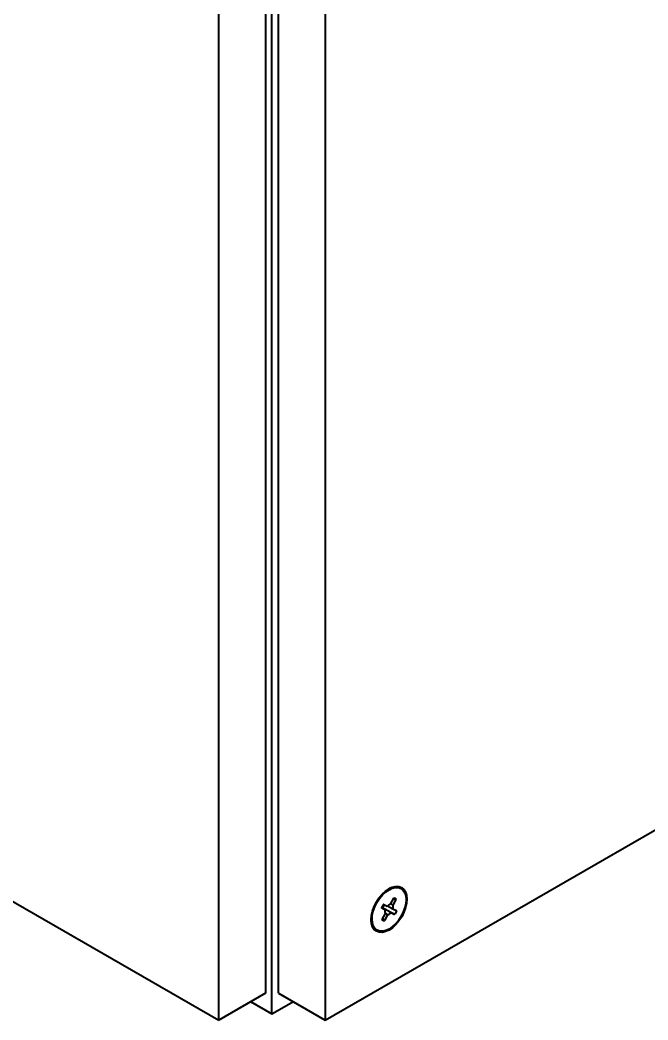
# Model space of a CAD drawing. Header units: inches. Extents: x 0 to 4752, y 0 to 3360.
# Drawn here: x 4031.6 to 4198.5, y 2097.1 to 2362.8 of the extents above; entities that cross this region are included whole.
import ezdxf

# ---------------------------------------------------------------- set-up
doc = ezdxf.new("R2010")
doc.units = ezdxf.units.IN
doc.header["$MEASUREMENT"] = 0
doc.layers.add('POWER SUPPLY CASE OUTLINE$0$가시적인 것(ISO)', color=3, linetype='Continuous', lineweight=40)
doc.layers.add('POWER SUPPLY CASE OUTLINE$0$가시적인 좁은 것(ISO)', color=3, linetype='Continuous', lineweight=35)

msp = doc.modelspace()

# ---------------------------------------------------------------- linework, layer by layer
at = {"layer": 'POWER SUPPLY CASE OUTLINE$0$가시적인 것(ISO)'}
for p, q in [((4098.558, 2098.676), (4098.558, 2687.31)), ((4096.861, 2686.333), (4096.861, 2104.239)), ((4100.255, 2104.239), (4100.255, 2686.333)), ((4084.416, 2097.072), (4084.416, 2679.166)), ((4112.7, 2679.166), (4112.7, 2097.072)), ((3631.868, 2357.678), (4084.416, 2097.072)), ((4112.7, 2097.072), (4480.396, 2308.814)), ((4132.865, 2132.012), (4132.638, 2132.143)), ((4130.065, 2127.87), (4130.914, 2129.423)), ((4131.504, 2129.133), (4130.655, 2127.58)), ((4131.028, 2129.494), (4131.5, 2129.261)), ((4127.712, 2126.877), (4128.652, 2126.335)), ((4127.728, 2126.916), (4128.164, 2127.713)), ((4128.652, 2126.335), (4127.733, 2126.788)), ((4130.144, 2125.601), (4127.76, 2126.974)), ((4127.938, 2126.895), (4127.764, 2126.981)), ((4128.399, 2127.724), (4127.949, 2126.902)), ((4128.278, 2127.784), (4129.197, 2127.331)), ((4129.273, 2127.413), (4130.689, 2126.597)), ((4130.655, 2127.58), (4130.085, 2127.908)), ((4130.689, 2126.597), (4131.609, 2126.145)), ((4131.613, 2126.016), (4131.177, 2125.219)), ((4127.837, 2123.8), (4128.687, 2125.353)), ((4128.314, 2123.439), (4127.842, 2123.671)), ((4129.277, 2125.062), (4128.427, 2123.51)), ((4128.654, 2125.421), (4129.277, 2125.062)), ((4131.064, 2125.149), (4130.144, 2125.601)), ((4126.477, 2120.92), (4126.251, 2121.05)), ((4096.861, 2104.239), (4084.416, 2097.072)), ((4092.879, 2101.946), (4098.558, 2098.676)), ((4098.558, 2098.676), (4104.237, 2101.946)), ((4100.255, 2104.239), (4112.7, 2097.072))]:
    msp.add_line(p, q, dxfattribs=at)
for major_axis in [(3.353, 5.823), (-3.194, -5.546)]:
    msp.add_ellipse((4129.671, 2126.466), major_axis=major_axis, ratio=0.5780931, dxfattribs=at)
for centre, major_axis, start_param, end_param in [((4129.444, 2126.597), (3.194, 5.546), 0, 0.7627297), ((4130.973, 2129.394), (0.0567, 0.0984), 0.0377266, 1.6085229), ((4131.445, 2129.162), (0.0567, 0.0984), 4.7501156, 6.3209119), ((4127.787, 2126.887), (-0.0567, -0.0984), 4.7501156, 6.3209119), ((4127.943, 2126.905), (-0.00567, -0.00984), 0.0377266, 1.6085229), ((4128.223, 2127.684), (0.0567, 0.0984), 0.0377266, 1.6085229), ((4129.671, 2126.466), (-0.771, -1.338), 5.126839, 5.9441885), ((4129.671, 2126.466), (0.771, 1.338), 0.41445, 1.2317995), ((4129.671, 2126.466), (0.771, 1.338), 5.126839, 5.9441885), ((4131.554, 2126.045), (0.0567, 0.0984), 4.7501156, 6.3209119), ((4129.444, 2126.597), (-3.194, -5.546), 5.5204556, 6.2831853), ((4127.896, 2123.771), (-0.0567, -0.0984), 4.7501156, 6.3209119), ((4128.368, 2123.539), (-0.0567, -0.0984), 0.0377266, 1.6085229), ((4129.671, 2126.466), (-0.771, -1.338), 0.41445, 1.2317995), ((4131.118, 2125.248), (-0.0567, -0.0984), 0.0377266, 1.6085229)]:
    msp.add_ellipse(centre, major_axis=major_axis, ratio=0.5780931, start_param=start_param, end_param=end_param, dxfattribs=at)
at = {"layer": 'POWER SUPPLY CASE OUTLINE$0$가시적인 좁은 것(ISO)'}
for p, q in [((4131.504, 2129.133), (4130.8, 2129.215)), ((4130.854, 2129.312), (4131.5, 2129.261)), ((4131.028, 2129.494), (4130.997, 2129.496)), ((4127.727, 2126.791), (4127.733, 2126.788)), ((4131.064, 2125.149), (4127.938, 2126.895)), ((4127.949, 2126.902), (4131.177, 2125.219)), ((4131.613, 2126.016), (4129.27, 2127.41)), ((4127.818, 2123.704), (4127.842, 2123.671)), ((4128.314, 2123.439), (4127.936, 2123.98)), ((4127.992, 2124.083), (4128.427, 2123.51))]:
    msp.add_line(p, q, dxfattribs=at)

doc.saveas('drawing.dxf')
